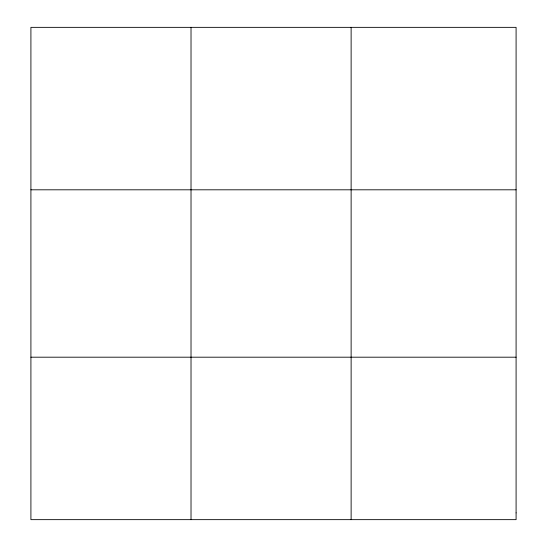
<?xml version="1.0" encoding="UTF-8"?>
<svg xmlns="http://www.w3.org/2000/svg" width="547" height="547" viewBox="0 0 547 547"><rect width="100%" height="100%" fill="white"/><g stroke="black" fill="none" stroke-linecap="round" stroke-linejoin="round"><path stroke-width="0.82" d="M191.019 27.35L191.019 519.65M351.126 27.35L351.126 519.65M30.912 189.809L516.088 189.809M30.912 357.191L516.088 357.191M516.088 512.881L516.088 519.65L30.912 519.65L30.912 27.35L516.088 27.35L516.088 512.881"/></g></svg>
